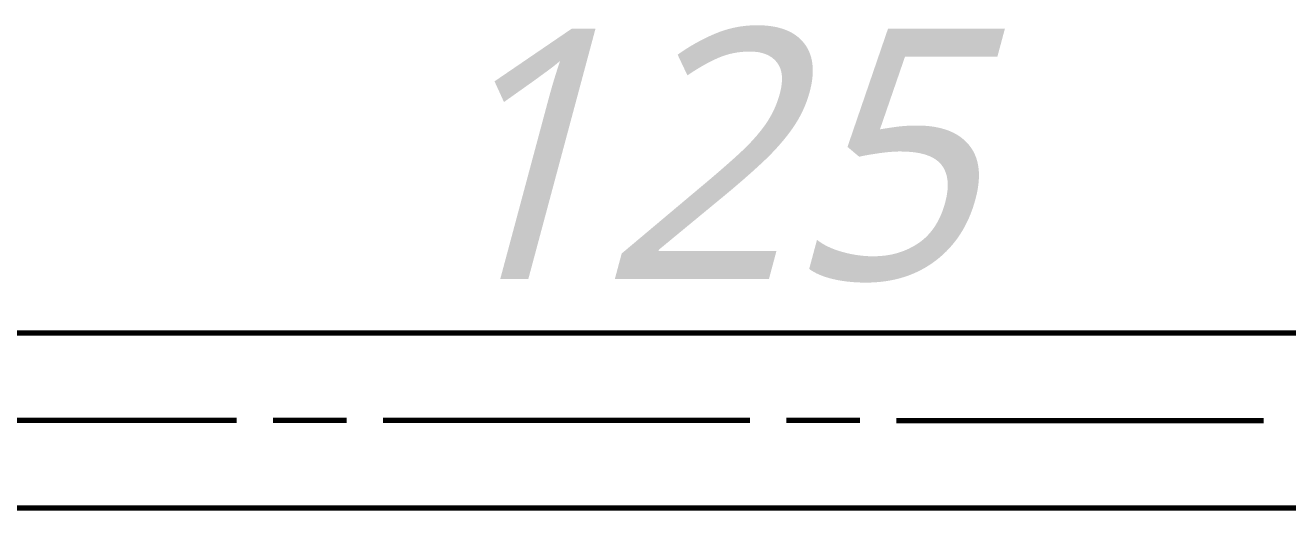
# Model space of a CAD drawing. Header units: millimetres. Extents: x 0 to 174, y 0 to 33.
# Drawn here: x 44.546 to 45.902, y 16.734 to 17.253 of the extents above; entities that cross this region are included whole.
import ezdxf

# ---------------------------------------------------------------- set-up
doc = ezdxf.new("R2010")
doc.units = ezdxf.units.MM
doc.layers.add('PDF_Geomertry', color=7, linetype='Continuous', true_color=0x405f80)
doc.layers.add('PDF_Text', color=7, linetype='Continuous')
doc.styles.add('PDF Lucida Handwriting Italic', font='')
doc.styles.get('PDF Lucida Handwriting Italic').set_extended_font_data('Lucida Handwriting', italic=True)

msp = doc.modelspace()

# ---------------------------------------------------------------- linework, layer by layer
at = {"layer": 'PDF_Geomertry', "lineweight": 70}
for points in [[(46.2468, 16.9218), (44.3865, 16.9218)], [(44.3865, 16.7343), (46.2468, 16.7343)]]:
    msp.add_lwpolyline(points, dxfattribs=at)
at = {"layer": 'PDF_Geomertry', "color": 3, "lineweight": 70}
for points in [[(44.7731, 16.8281), (44.3793, 16.8281)], [(44.8911, 16.8281), (44.8124, 16.8281)], [(45.3242, 16.8281), (44.9304, 16.8281)], [(45.4422, 16.8281), (45.3636, 16.8281)], [(45.4817, 16.8281), (45.8754, 16.8281)]]:
    msp.add_lwpolyline(points, dxfattribs=at)
at = {"layer": 'PDF_Geomertry', "color": 18, "lineweight": 35, "true_color": 0x260000}
for points in [[(44.7731, 16.8281), (44.3793, 16.8281)], [(44.8911, 16.8281), (44.8124, 16.8281)], [(45.3242, 16.8281), (44.9304, 16.8281)], [(45.4422, 16.8281), (45.3635, 16.8281)], [(45.4817, 16.8281), (45.8754, 16.8281)]]:
    msp.add_lwpolyline(points, dxfattribs=at)

# ---------------------------------------------------------------- texts
at = {"layer": 'PDF_Text', "insert": (44.9619, 16.9763), "char_height": 0.26906, "attachment_point": 7, "style": 'PDF Lucida Handwriting Italic'}
msp.add_mtext('125', dxfattribs=at)

doc.saveas('drawing.dxf')
